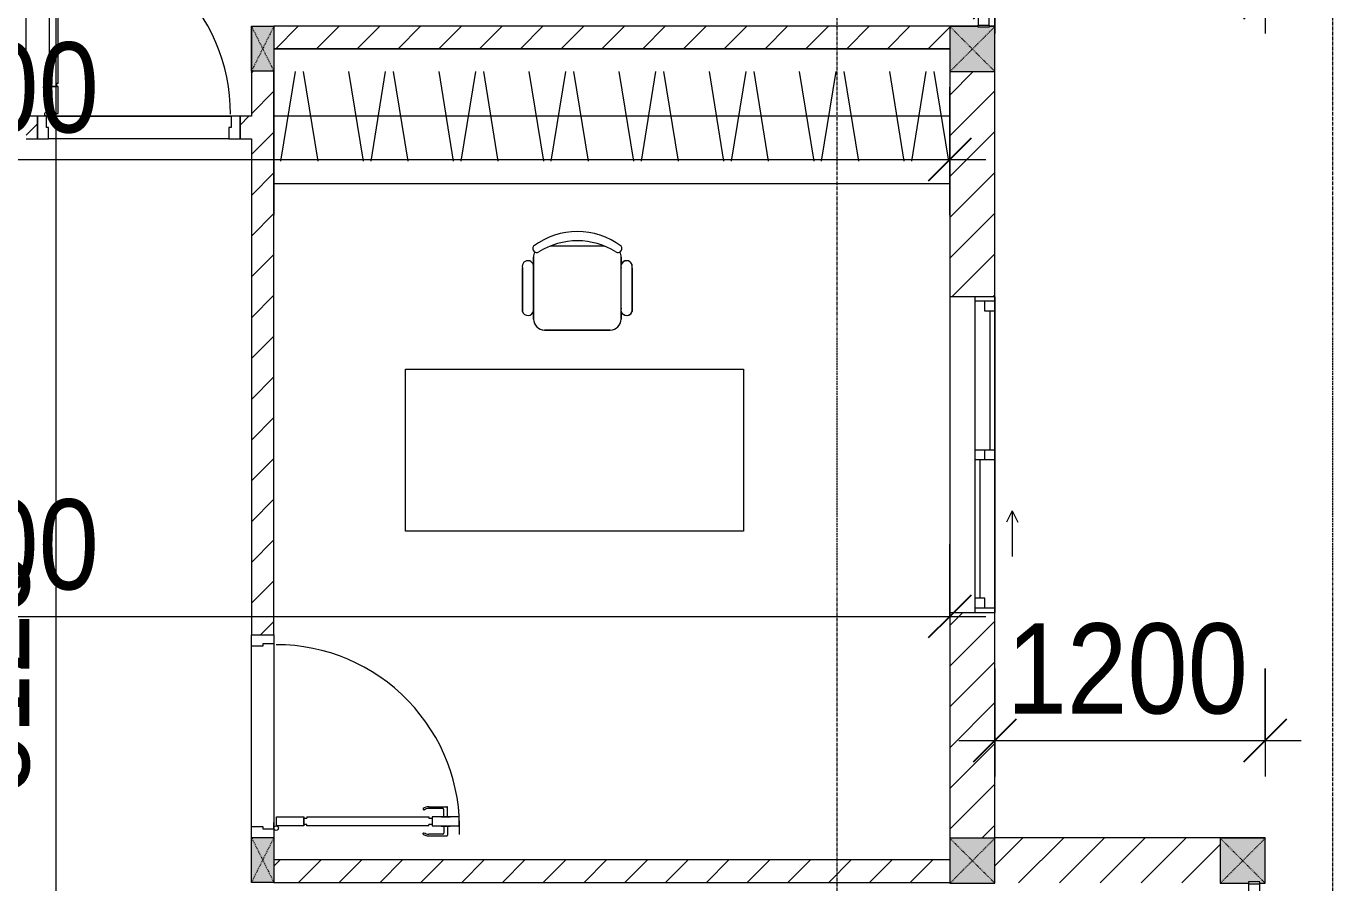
# Model space of a CAD drawing. Header units: millimetres. Extents: x 1591 to 239055, y -15958 to 83255.
# Drawn here: x 145032 to 150832, y 56635 to 60437 of the extents above; entities that cross this region are included whole.
import ezdxf

# ---------------------------------------------------------------- set-up
doc = ezdxf.new("R2010")
doc.units = ezdxf.units.MM
doc.linetypes.add('Dash', pattern=[6, 3, -3])
doc.linetypes.add('Grid Line', pattern=[22.225, 12.7, -3.175, 3.175, -3.175])
for name, color, linetype, lineweight in [('0-1', 250, 'Continuous', 5), ('A-ANNO-DIMS', 211, 'Continuous', 9), ('A-ANNO-DIMS-160', 211, 'Continuous', 9), ('A-DETL-GENF-1', 9, 'Continuous', 9), ('A-DOOR-1', 254, 'Continuous', 9), ('A-DOOR-2', 9, 'Continuous', 9), ('A-FLOR-1', 7, 'Continuous', 9), ('A-FLOR-2', 9, 'Continuous', 9), ('A-FLOR-HRAL', 11, 'Continuous', 9), ('A-FLOR-HRAL-1', 254, 'Continuous', 9), ('A-FLOR-HRAL-2', 9, 'Continuous', 9), ('A-GLAZ', 151, 'Continuous', 9), ('A-WALL-1', 253, 'Continuous', 18), ('A-WALL-2', 9, 'Continuous', 9), ('A-WALL-3', 113, 'Continuous', 18), ('A-WALL-PATT-1', 10, 'Continuous', 9), ('A-WALL-PATT-2', 111, 'Continuous', 9), ('I-FURN', 30, 'Continuous', 9), ('I-FURN-1', 254, 'Continuous', 9), ('M-EQPM', 50, 'Continuous', 9), ('S-COLS', 52, 'Continuous', 9), ('S-COLS-3', 254, 'Continuous', 9), ('S-COLS-4', 253, 'Continuous', 18), ('S-COLS-5', 52, 'Continuous', 18), ('S-COLS-HDLN', 52, 'Dash', 9), ('S-COLS-HDLN-1', 9, 'Dash', 9), ('S-GRID-1', 1, 'Grid Line', 9)]:
    doc.layers.add(name, color=color, linetype=linetype, lineweight=lineweight)
doc.styles.add('UTM Avo', font='UTM Avo.ttf', dxfattribs={"width": 0.9, "height": 400})
doc.dimstyles.new('1_Dim_chi_tiet_2_5', dxfattribs={"dimscale": 304.8, "dimtxt": 399.720379, "dimasz": 0.629921, "dimexe": 0.524934, "dimexo": 0.0625, "dimgap": 0.052493, "dimtad": 1, "dimdec": 0, "dimrnd": 5, "dimzin": 0, "dimdsep": 46, "dimtxsty": 'UTM Avo', "dimblk1": 'OBLIQUE', "dimblk2": 'OBLIQUE', "dimsah": 1, "dimcen": 0.09, "dimdle": 0.524934, "dimazin": 0, "dimtfac": 1, "dimtdec": 4, "dimtix": 1, "dimtmove": 0, "dimatfit": 3, "dimfxl": 1.049869, "dimfxlon": 1, "dimtvp": 1, "dimtolj": 1, "dimtzin": 0, "dimarcsym": 2})
doc.dimstyles.new('1_Dim_chi_tiet_2_5_1', dxfattribs={"dimscale": 304.8, "dimtxt": 399.720379, "dimasz": 0.629921, "dimexe": 0.524934, "dimexo": 0.0625, "dimgap": 0.052493, "dimtad": 1, "dimdec": 0, "dimrnd": 5, "dimzin": 0, "dimdsep": 46, "dimtxsty": 'UTM Avo', "dimblk1": 'OBLIQUE', "dimblk2": 'OBLIQUE', "dimsah": 1, "dimcen": 0.09, "dimdle": 0.524934, "dimazin": 0, "dimtfac": 1, "dimtdec": 4, "dimtix": 1, "dimtmove": 0, "dimatfit": 3, "dimfxl": 1.049869, "dimfxlon": 1, "dimtvp": 1, "dimtolj": 1, "dimtzin": 0, "dimarcsym": 2})
pattern_1 = [(45, (0, 0), (-90.50967, 90.50967), [])]
pattern_2 = [(45, (95879.7, 0), (-90.50967, 90.50967), [])]

# ---------------------------------------------------------------- blocks, each defined once
blk = doc.blocks.new('NCV_TKTC_KET CAU_rvt-1-TKCS_MB TẦNG 6-8')
at = {"layer": 'A-FLOR-1'}
for p, q in [((49152.9, 60038.1), (49152.9, 61635.3)), ((53452.6, 60436.9), (53452.6, 61511.9)), ((50152.5, 60436.9), (50152.5, 60038.1)), ((53377.6, 60436.9), (53252.6, 60436.9)), ((53452.6, 60436.9), (53427.6, 60436.9)), ((53452.6, 56835.3), (53452.6, 60436.9)), ((50152.5, 60038.1), (49152.9, 60038.1))]:
    blk.add_line(p, q, dxfattribs=at)
blk = doc.blocks.new('DOOR_CW_01 CANH MO-PANEL KINH - DIW_01-900x2200-CỬA GỖ VÂN LAMINATE-V26-TKCS_MB TẦNG 6-8')
at = {"layer": 'A-DETL-GENF-1'}
for p, q in [((-397, -182), (-397, -62)), ((-397, -62), (-357, -62)), ((-357, -62), (-357, -182)), ((-357, -182), (-397, -182)), ((-397, -196), (-391, -196)), ((-397, -738), (-397, -196)), ((-391, -196), (-391, -182)), ((-391, -182), (-363, -182)), ((-363, -182), (-363, -196)), ((-357, -196), (-363, -196)), ((-357, -196), (-357, -738)), ((-442, -737), (-442, -816.5)), ((-434, -799.5), (-434, -737)), ((-433.9, -711.2), (-427.3, -715.8)), ((-397, -738), (-391, -738)), ((-357, -752), (-397, -752)), ((-397, -752), (-397, -872)), ((-391, -752), (-391, -738)), ((-363, -752), (-391, -752)), ((-357, -738), (-363, -738)), ((-363, -738), (-363, -752)), ((-357, -872), (-357, -752)), ((-320.1, -711.2), (-326.7, -715.8)), ((-320, -799.5), (-320, -737)), ((-312, -737), (-312, -816.5)), ((-399, -803.5), (-430, -803.5)), ((-399, -792.2), (-399, -831.8)), ((-397, -792.2), (-399, -792.2)), ((-397, -792.2), (-397, -831.8)), ((-357, -792.2), (-357, -831.8)), ((-357, -792.2), (-355, -792.2)), ((-355, -792.2), (-355, -831.8)), ((-355, -803.5), (-324, -803.5)), ((-399, -820.5), (-438, -820.5)), ((-399, -831.8), (-397, -831.8)), ((-355, -831.8), (-357, -831.8)), ((-355, -820.5), (-316, -820.5)), ((-397, -872), (-357, -872))]:
    blk.add_line(p, q, dxfattribs=at)
blk.add_circle((-407, -60), 10, dxfattribs=at)
for centre, radius, start, end in [((-407, -60), 814, 268, 0), ((-397, -737), 45, 145, 180), ((-397, -737), 37, 145, 180), ((-357, -737), 37, 0, 35), ((-357, -737), 45, 360, 35), ((-430, -799.5), 4, 180, 270), ((-324, -799.5), 4, 270, 0), ((-438, -816.5), 4, 180, 270), ((-316, -816.5), 4, 270, 0)]:
    blk.add_arc(centre, radius, start, end, dxfattribs=at)
at = {"layer": 'A-DOOR-2'}
for p, q in [((-448.4, 50), (-400, 50)), ((-400, 50), (-400, 0)), ((400, 0), (400, 50)), ((400, 50), (450, 50)), ((450, 50), (450, -50)), ((-410, -50), (-448.4, -50)), ((-410, 0), (-410, -50)), ((-400, 0), (-410, 0)), ((-407, -50), (-382, -50)), ((410, 0), (400, 0)), ((410, -50), (410, 0)), ((450, -50), (410, -50))]:
    blk.add_line(p, q, dxfattribs=at)
blk = doc.blocks.new('TU DO LV A - TU DO LV A-V39-TKCS_MB TẦNG 6-8')
at = {"layer": 'I-FURN'}
for p, q in [((0, 0), (3000, 0)), ((4.3, -101), (68.9, -499)), ((169, -101), (104.4, -499)), ((202.5, -101), (267.1, -499)), ((404.3, -101), (468.9, -499)), ((569, -101), (504.4, -499)), ((602.5, -101), (667.1, -499)), ((804.3, -101), (868.9, -499)), ((969, -101), (904.4, -499)), ((1002.5, -101), (1067.1, -499)), ((1204.3, -101), (1268.9, -499)), ((1369, -101), (1304.4, -499)), ((1402.5, -101), (1467.1, -499)), ((1604.3, -101), (1668.9, -499)), ((1769, -101), (1704.4, -499)), ((1802.5, -101), (1867.1, -499)), ((2004.3, -101), (2068.9, -499)), ((2169, -101), (2104.4, -499)), ((2202.5, -101), (2267.1, -499)), ((2404.3, -101), (2468.9, -499)), ((2569, -101), (2504.4, -499)), ((2602.5, -101), (2667.1, -499)), ((2804.3, -101), (2868.9, -499)), ((2969, -101), (2904.4, -499)), ((0, -300), (3000, -300))]:
    blk.add_line(p, q, dxfattribs=at)
at = {"layer": 'I-FURN-1'}
blk.add_line((0, 0), (3000, 0), dxfattribs=at)
blk = doc.blocks.new('BAN LV A - BAN LV A_dwg_ban hoc2-348006-TKCS_MB TẦNG 6-8')
at = {"layer": 'I-FURN'}
for p, q in [((145.8, 437.4), (-145.8, 437.4)), ((-243, 354.4), (-243, 162)), ((-194.4, 388.8), (-194.4, 113.4)), ((194.4, 113.4), (194.4, 388.8)), ((194.4, 351.4), (194.4, 150.8)), ((243.7, 162), (243.7, 354.4)), ((-120.5, 64.8), (120.5, 64.8))]:
    blk.add_line(p, q, dxfattribs=at)
at = {"layer": 'I-FURN', "flags": 128}
blk.add_lwpolyline([(-737.8, 610.5), (-737.8, 1330.5), (-154.9, 1330.5), (762.2, 1330.5), (762.2, 610.5)], close=True, dxfattribs=at)
at = {"layer": 'I-FURN'}
for centre, radius, start, end in [((-145.8, 388.8), 48.6, 90, 180), ((145.8, 388.8), 48.6, 360, 90), ((-218.7, 347.3), 25.3, 343.7398, 163.7398), ((219.4, 347.3), 25.3, 16.2602, 170.70537), ((-218.7, 154.9), 25.3, 163.7398, 16.2602), ((219.4, 154.9), 25.3, 189.29463, 16.2602), ((-180.2, 75.4), 17.8, 57.97259, 216.69006), ((-145.8, 113.4), 48.6, 180, 207.58444), ((0, 324), 324, 233.1301, 306.8699), ((0, 359.3), 318.2, 237.57575, 302.42425), ((180.2, 75.4), 17.8, 323.30994, 122.02741), ((145.8, 113.4), 48.6, 332.41556, 0)]:
    blk.add_arc(centre, radius, start, end, dxfattribs=at)
blk = doc.blocks.new('BAN LV A - BAN LV A_dwg-348005-TKCS_MB TẦNG 6-8')
at = {"extrusion": (0, 0, -1), "zscale": -1, "rotation": 180}
blk.add_blockref('BAN LV A - BAN LV A_dwg_ban hoc2-348006-TKCS_MB TẦNG 6-8', (-729, 1383.7), dxfattribs=at)
blk = doc.blocks.new('BAN LV A - BAN LV A-401069-TKCS_MB TẦNG 6-8')
at = {"layer": 'I-FURN-1'}
for p, q in [((-8.8, -53.2), (1491.2, -53.2)), ((-8.8, -773.2), (-8.8, -53.2)), ((1491.2, -53.2), (1491.2, -773.2)), ((1491.2, -773.2), (-8.8, -773.2)), ((583.2, -946.3), (874.8, -946.3)), ((486, -1221.7), (486, -1029.3)), ((534.6, -1029.3), (534.6, -994.9)), ((923.4, -994.9), (923.4, -1032.3)), ((972.7, -1029.3), (972.7, -1221.7)), ((534.6, -1270.3), (534.6, -1235.9)), ((923.4, -1232.9), (923.4, -1270.3))]:
    blk.add_line(p, q, dxfattribs=at)
for centre, radius, start, end in [((583.2, -994.9), 48.6, 90, 180), ((874.8, -994.9), 48.6, 0, 90), ((510.3, -1036.4), 25.3, 16.2602, 163.7398), ((948.4, -1036.4), 25.3, 16.2602, 170.70537), ((510.3, -1228.8), 25.3, 163.7398, 343.7398), ((583.2, -1270.3), 48.6, 180, 207.58444), ((874.8, -1270.3), 48.6, 332.41556, 0), ((948.4, -1228.8), 25.3, 189.29463, 16.2602), ((548.9, -1308.3), 17.8, 119.40397, 216.69006), ((729, -1059.7), 324, 233.1301, 306.8699), ((909.2, -1308.3), 17.8, 323.30994, 60.59603)]:
    blk.add_arc(centre, radius, start, end, dxfattribs=at)
at = {"extrusion": (0, 0, -1), "zscale": -1, "rotation": 180}
blk.add_blockref('BAN LV A - BAN LV A_dwg-348005-TKCS_MB TẦNG 6-8', (0, 0), dxfattribs=at)
blk = doc.blocks.new('Railing - 50 x 10mm-901205-TKCS_MB TẦNG 6-8')
at = {"layer": 'A-FLOR-HRAL-2'}
for p, q in [((25, 5), (-25, 5)), ((-25, 5), (-25, -5)), ((25, -5), (25, 5)), ((-25, -5), (25, -5))]:
    blk.add_line(p, q, dxfattribs=at)
blk = doc.blocks.new('Railing - Railing-883275-TKCS_MB TẦNG 6-8')
at = {"layer": 'A-FLOR-HRAL-2'}
for p, q in [((30469.2, 52296.2), (30469.2, 51181.2)), ((30519.2, 51181.2), (30519.2, 52296.2))]:
    blk.add_line(p, q, dxfattribs=at)
at = {"extrusion": (0, 0, -1), "zscale": -1}
for p in [(-30494.2, 52301.2), (-30494.2, 51176.2)]:
    blk.add_blockref('Railing - 50 x 10mm-901205-TKCS_MB TẦNG 6-8', p, dxfattribs=at)
blk = doc.blocks.new('G1_SOF - BO TRU - 100x200-746114-TKCS_MB TẦNG 6-8')
at = {"layer": 'S-COLS'}
blk.add_hatch(color=256, dxfattribs=at).paths.add_polyline_path([(50, -100), (50, 100), (-50, 100), (-50, -100)])
at = {"layer": 'S-COLS-4'}
for p, q in [((-50, 100), (50, 100)), ((-50, -100), (-50, 100)), ((50, 100), (50, -100)), ((50, -100), (-50, -100))]:
    blk.add_line(p, q, dxfattribs=at)
at = {"layer": 'S-COLS-HDLN-1'}
for p, q in [((50, -100), (-50, 100)), ((-50, -100), (50, 100))]:
    blk.add_line(p, q, dxfattribs=at)
blk = doc.blocks.new('DOOR_CW_01 CANH MO-PANEL KINH - DIG_01-900x2200-CỬA NHÔM KÍNH-901226-TKCS_MB TẦNG 6-8')
at = {"layer": 'A-DETL-GENF-1'}
for p, q in [((-397, 872), (-357, 872)), ((-397, 752), (-397, 872)), ((-357, 872), (-357, 752)), ((-442, 737), (-442, 816.5)), ((-399, 820.5), (-438, 820.5)), ((-399, 831.8), (-397, 831.8)), ((-399, 792.2), (-399, 831.8)), ((-397, 792.2), (-397, 831.8)), ((-357, 792.2), (-357, 831.8)), ((-355, 831.8), (-357, 831.8)), ((-355, 792.2), (-355, 831.8)), ((-355, 820.5), (-316, 820.5)), ((-312, 737), (-312, 816.5)), ((-434, 799.5), (-434, 737)), ((-399, 803.5), (-430, 803.5)), ((-397, 792.2), (-399, 792.2)), ((-357, 792.2), (-355, 792.2)), ((-355, 803.5), (-324, 803.5)), ((-320, 799.5), (-320, 737)), ((-433.9, 711.2), (-427.3, 715.8)), ((-357, 752), (-397, 752)), ((-397, 738), (-391, 738)), ((-397, 738), (-397, 196)), ((-363, 752), (-391, 752)), ((-391, 752), (-391, 738)), ((-363, 738), (-363, 752)), ((-357, 738), (-363, 738)), ((-357, 196), (-357, 738)), ((-320.1, 711.2), (-326.7, 715.8)), ((-397, 196), (-391, 196)), ((-357, 182), (-397, 182)), ((-397, 182), (-397, 62)), ((-391, 196), (-391, 182)), ((-391, 182), (-363, 182)), ((-357, 196), (-363, 196)), ((-363, 182), (-363, 196)), ((-357, 62), (-357, 182)), ((-397, 62), (-357, 62))]:
    blk.add_line(p, q, dxfattribs=at)
blk.add_circle((-407, 60), 10, dxfattribs=at)
for centre, radius, start, end in [((-407, 60), 814, 360, 92), ((-438, 816.5), 4, 90, 180), ((-316, 816.5), 4, 0, 90), ((-430, 799.5), 4, 90, 180), ((-324, 799.5), 4, 360, 90), ((-397, 737), 45, 180, 215), ((-397, 737), 37, 180, 215), ((-357, 737), 37, 325, 0), ((-357, 737), 45, 325, 0)]:
    blk.add_arc(centre, radius, start, end, dxfattribs=at)
at = {"layer": 'A-DOOR-2'}
for p, q in [((-410, 50), (-450, 50)), ((-450, 50), (-450, -50)), ((-410, 0), (-410, 50)), ((-400, 0), (-410, 0)), ((-407, 50), (-382, 50)), ((-400, -50), (-400, 0)), ((410, 0), (400, 0)), ((400, 0), (400, -50)), ((450, 50), (410, 50)), ((410, 50), (410, 0)), ((450, -50), (450, 50)), ((-450, -50), (-400, -50)), ((400, -50), (450, -50))]:
    blk.add_line(p, q, dxfattribs=at)
blk = doc.blocks.new('NCV_TKTC_TANG 6 - 8_rvt-2-TKCS_MB TẦNG 6-8')
at = {"layer": 'A-WALL-PATT-1'}
h = blk.add_hatch(dxfattribs=at)
h.set_pattern_fill('FP_1', color=256, style=0, pattern_type=2)
h.set_pattern_definition(pattern_1)
h.paths.add_polyline_path([(50252.6, 60336.9), (53252.6, 60336.9), (53252.6, 60436.9), (50252.6, 60436.9)])
h = blk.add_hatch(dxfattribs=at)
h.set_pattern_fill('FP_1', color=256, style=0, pattern_type=2)
h.set_pattern_definition(pattern_1)
h.paths.add_polyline_path([(50152.6, 57735.3), (50252.6, 57735.3), (50252.6, 60236.9), (50152.6, 60236.9), (50152.6, 59598.1)])
h = blk.add_hatch(dxfattribs=at)
h.set_pattern_fill('FP_1', color=256, style=0, pattern_type=2)
h.set_pattern_definition(pattern_1)
h.paths.add_polyline_path([(49152.6, 59936.9), (49202.6, 59936.9), (49202.6, 60036.9), (49152.6, 60036.9)])
h.paths.add_polyline_path([(50102.6, 59936.9), (50152.6, 59936.9), (50152.6, 60036.9), (50102.6, 60036.9)])
h = blk.add_hatch(dxfattribs=at)
h.set_pattern_fill('FP_1', color=256, style=0, pattern_type=2)
h.set_pattern_definition(pattern_1)
h.paths.add_polyline_path([(50252.6, 56636.9), (53252.6, 56636.9), (53252.6, 56736.9), (50252.6, 56736.9)])
at = {"layer": 'A-FLOR-2'}
for p, q in [((50252.6, 60336.9), (50252.6, 60236.9)), ((53252.6, 60336.9), (50252.6, 60336.9)), ((50252.6, 60236.9), (50252.6, 59736.9)), ((53252.6, 59736.9), (53252.6, 60127.2)), ((50052.6, 59936.9), (49252.6, 59936.9)), ((50252.6, 59736.9), (50252.6, 59598.1)), ((53252.6, 59598.1), (53252.6, 59736.9)), ((50152.6, 56885.3), (50152.6, 57685.3)), ((50252.6, 57695.3), (50252.6, 56875.3))]:
    blk.add_line(p, q, dxfattribs=at)
at = {"layer": 'A-WALL-1'}
for p, q in [((53252.6, 60436.9), (50252.6, 60436.9)), ((50252.6, 60336.9), (53252.6, 60336.9)), ((50152.6, 60236.9), (50152.6, 60036.9)), ((50252.6, 57735.3), (50252.6, 60236.9)), ((49202.6, 60036.9), (49152.6, 60036.9)), ((49202.6, 59936.9), (49202.6, 60036.9)), ((50152.6, 60036.9), (50102.6, 60036.9)), ((50102.6, 60036.9), (50102.6, 59936.9)), ((49152.6, 59936.9), (49202.6, 59936.9)), ((50102.6, 59936.9), (50152.6, 59936.9)), ((50152.6, 59936.9), (50152.6, 57735.3)), ((50152.6, 57735.3), (50252.6, 57735.3)), ((53252.6, 56736.9), (50252.6, 56736.9)), ((50252.6, 56636.9), (53252.6, 56636.9))]:
    blk.add_line(p, q, dxfattribs=at)
at = {"layer": 'A-WALL-2'}
for p, q in [((49242.6, 60036.9), (50062.6, 60036.9)), ((50052.6, 59936.9), (49252.6, 59936.9)), ((50152.6, 56885.3), (50152.6, 57685.3)), ((50252.6, 57695.3), (50252.6, 56875.3))]:
    blk.add_line(p, q, dxfattribs=at)
at = {"layer": 'A-DOOR-1'}
blk.add_blockref('DOOR_CW_01 CANH MO-PANEL KINH - DIG_01-900x2200-CỬA NHÔM KÍNH-901226-TKCS_MB TẦNG 6-8', (49652.6, 59986.9), dxfattribs=at)
at = {"layer": 'A-DOOR-1', "rotation": 90.00000000000118}
blk.add_blockref('DOOR_CW_01 CANH MO-PANEL KINH - DIW_01-900x2200-CỬA GỖ VÂN LAMINATE-V26-TKCS_MB TẦNG 6-8', (50202.6, 57285.3), dxfattribs=at)
at = {"layer": 'A-FLOR-HRAL-1'}
blk.add_blockref('Railing - Railing-883275-TKCS_MB TẦNG 6-8', (22908.5, 9260.7), dxfattribs=at)
at = {"layer": 'I-FURN-1', "rotation": 180}
for name, p in [('TU DO LV A - TU DO LV A-V39-TKCS_MB TẦNG 6-8', (53252.6, 59736.9)), ('BAN LV A - BAN LV A-401069-TKCS_MB TẦNG 6-8', (52328.3, 58142.1))]:
    blk.add_blockref(name, p, dxfattribs=at)
at = {"layer": 'S-COLS-3', "rotation": 180}
for p in [(50202.6, 60336.9), (50202.6, 56736.9)]:
    blk.add_blockref('G1_SOF - BO TRU - 100x200-746114-TKCS_MB TẦNG 6-8', p, dxfattribs=at)
blk = doc.blocks.new('G1_SOF - BO TRU - 200x200-V15-TKCS_MB TẦNG 6-8')
at = {"layer": 'S-COLS'}
blk.add_hatch(color=256, dxfattribs=at).paths.add_polyline_path([(100, -100), (100, 100), (-100, 100), (-100, -100), (26, -100), (26, -92.9), (76, -92.9), (76, -100)])
at = {"layer": 'S-COLS-5'}
for p, q in [((100, 100), (-100, 100)), ((-100, 100), (-100, -100)), ((100, -100), (100, 100)), ((-100, -100), (26, -100)), ((76, -100), (100, -100))]:
    blk.add_line(p, q, dxfattribs=at)
at = {"layer": 'S-COLS-HDLN'}
for p, q in [((100, 100), (-100, -100)), ((-100, 100), (100, -100))]:
    blk.add_line(p, q, dxfattribs=at)
blk = doc.blocks.new('G1_SOF - BO TRU - 200x200-V19-TKCS_MB TẦNG 6-8')
at = {"layer": 'S-COLS'}
blk.add_hatch(color=256, dxfattribs=at).paths.add_polyline_path([(75.1, -100), (100, -100), (100, 100), (-100, 100), (-100, -100), (25.1, -100)])
at = {"layer": 'S-COLS-5'}
for p, q in [((25.1, 100), (-100, 100)), ((-100, 100), (-100, -100)), ((100, 100), (75.1, 100)), ((100, -100), (100, 100)), ((-100, -100), (100, -100))]:
    blk.add_line(p, q, dxfattribs=at)
at = {"layer": 'S-COLS-HDLN'}
for p, q in [((100, 100), (-100, -100)), ((-100, 100), (100, -100))]:
    blk.add_line(p, q, dxfattribs=at)
blk = doc.blocks.new('G1_SOF - BO TRU - 200x200-3056268-TKCS_MB TẦNG 6-8')
at = {"layer": 'S-COLS'}
blk.add_hatch(color=256, dxfattribs=at).paths.add_polyline_path([(100, -100), (100, 100), (-100, 100), (-100, -100)])
at = {"layer": 'S-COLS-5'}
for p, q in [((100, 100), (-100, 100)), ((-100, 100), (-100, -100)), ((100, -100), (100, 100)), ((-100, -100), (100, -100))]:
    blk.add_line(p, q, dxfattribs=at)
at = {"layer": 'S-COLS-HDLN'}
for p, q in [((100, 100), (-100, -100)), ((-100, 100), (100, -100))]:
    blk.add_line(p, q, dxfattribs=at)
blk = doc.blocks.new('TKTC_XREF_251221_MB TANG 2-7 - TKTC_XREF_251221_MB TANG 2-7-2039446-TKCS_MB TẦNG 6-8')
at = {"layer": 'M-EQPM'}
blk.add_line((19800.1, 39598.4), (19800.1, 44275), dxfattribs=at)
blk = doc.blocks.new('1_FAMILY RVT - W01-WxH 1400x1400xmm-389822-TKCS_MB TẦNG 6-8')
at = {"layer": 'A-GLAZ'}
for p, q in [((248.4, 172.39), (299.2, 197.79)), ((248.4, 172.39), (299.2, 146.99)), ((248.4, 172.39), (451.6, 172.39)), ((-700, 96.19), (-700, -103.81)), ((700, 96.19), (-700, 96.19)), ((-700, 96.19), (-636.5, 96.19)), ((-680.95, 96.19), (-680.95, 7.29)), ((-636.5, 96.19), (-22.225, 96.19)), ((-636.5, 96.19), (-636.5, 51.74)), ((-636.5, 73.965), (-22.225, 73.965)), ((-22.225, 7.29), (-22.225, 96.19)), ((-22.225, 96.19), (22.225, 96.19)), ((22.225, 96.19), (680.95, 96.19)), ((22.225, 96.19), (22.225, 7.29)), ((680.95, 96.19), (700, 96.19)), ((680.95, 96.19), (680.95, 7.29)), ((700, -103.81), (700, 96.19)), ((-700, 7.29), (-680.95, 7.29)), ((-636.5, 51.74), (-680.95, 51.74)), ((-680.95, 7.29), (-22.225, 7.29)), ((22.225, 51.74), (-22.225, 51.74)), ((-22.225, 7.29), (22.225, 7.29)), ((22.225, 29.515), (636.5, 29.515)), ((22.225, 7.29), (636.5, 7.29)), ((636.5, 51.74), (636.5, 7.29)), ((680.95, 51.74), (636.5, 51.74)), ((636.5, 7.29), (700, 7.29)), ((-700, -103.81), (700, -103.81))]:
    blk.add_line(p, q, dxfattribs=at)
blk = doc.blocks.new('Railing - 50 x 10mm-1251311-TKCS_MB TẦNG 6-8')
at = {"layer": 'A-FLOR-HRAL'}
for p, q in [((25, 5), (-25, 5)), ((-25, 5), (-25, -5)), ((25, -5), (25, 5)), ((-25, -5), (25, -5))]:
    blk.add_line(p, q, dxfattribs=at)
blk = doc.blocks.new('Railing - Railing-3828165-TKCS_MB TẦNG 6-8')
at = {"layer": 'A-FLOR-HRAL'}
for p, q in [((54578.6, 56630.3), (54578.6, 53516.9)), ((54628.6, 53516.9), (54628.6, 56630.3))]:
    blk.add_line(p, q, dxfattribs=at)
for p in [(54603.6, 56635.3), (54603.6, 53511.9)]:
    blk.add_blockref('Railing - 50 x 10mm-1251311-TKCS_MB TẦNG 6-8', p)
blk = doc.blocks.new('DIMBLOCK103-TKCS_MB TẦNG 6-8')
at = {"layer": 'A-ANNO-DIMS-160'}
for p, q in [((140532.3, 58138), (140532.3, 57658)), ((140532.3, 57818), (140532.3, 58138)), ((149132.3, 58138), (149132.3, 57658)), ((149132.3, 57818), (149132.3, 58138)), ((140372.3, 57818), (149292.3, 57818))]:
    blk.add_line(p, q, dxfattribs=at)
at = {"layer": 'A-ANNO-DIMS-160', "lineweight": 25}
for p, q in [((140532.3, 57818), (140628.3, 57914)), ((149132.3, 57818), (149228.3, 57914)), ((140532.3, 57818), (140436.3, 57722)), ((149132.3, 57818), (149036.3, 57722))]:
    blk.add_line(p, q, dxfattribs=at)
at = {"layer": 'A-ANNO-DIMS-160', "color": 0, "insert": (144284.5, 58337.6), "char_height": 400, "width": 1314.636, "attachment_point": 1, "line_spacing_factor": 1.110334, "style": 'UTM Avo'}
blk.add_mtext('8600', dxfattribs=at)
blk = doc.blocks.new('_Oblique')
at = {"color": 0, "linetype": 'ByBlock', "lineweight": -2}
blk.add_line((-0.5, -0.5), (0.5, 0.5), dxfattribs=at)
blk = doc.blocks.new('DIMBLOCK299-TKCS_MB TẦNG 6-8')
at = {"layer": 'A-ANNO-DIMS-160'}
for p, q in [((149332.3, 60884.8), (149332.3, 60404.8)), ((149332.3, 60564.8), (149332.3, 60884.8)), ((150532.3, 60884.8), (150532.3, 60404.8)), ((150532.3, 60564.8), (150532.3, 60884.8)), ((149172.3, 60564.8), (150692.3, 60564.8))]:
    blk.add_line(p, q, dxfattribs=at)
at = {"layer": 'A-ANNO-DIMS-160', "lineweight": 25}
for p, q in [((149332.3, 60564.8), (149428.3, 60660.8)), ((150532.3, 60564.8), (150628.3, 60660.8)), ((149332.3, 60564.8), (149236.3, 60468.8)), ((150532.3, 60564.8), (150436.3, 60468.8))]:
    blk.add_line(p, q, dxfattribs=at)
at = {"layer": 'A-ANNO-DIMS-160', "color": 0, "insert": (149384.5, 61084.5), "char_height": 400, "width": 1314.636, "attachment_point": 1, "line_spacing_factor": 1.110334, "style": 'UTM Avo'}
blk.add_mtext('1200', dxfattribs=at)
blk = doc.blocks.new('DIMBLOCK300-TKCS_MB TẦNG 6-8')
at = {"layer": 'A-ANNO-DIMS-160'}
for p, q in [((149332.3, 57587.2), (149332.3, 57107.2)), ((149332.3, 57267.2), (149332.3, 57587.2)), ((150532.3, 57587.2), (150532.3, 57107.2)), ((150532.3, 57267.2), (150532.3, 57587.2)), ((149172.3, 57267.2), (150692.3, 57267.2))]:
    blk.add_line(p, q, dxfattribs=at)
at = {"layer": 'A-ANNO-DIMS-160', "lineweight": 25}
for p, q in [((149332.3, 57267.2), (149428.3, 57363.2)), ((150532.3, 57267.2), (150628.3, 57363.2)), ((149332.3, 57267.2), (149236.3, 57171.2)), ((150532.3, 57267.2), (150436.3, 57171.2))]:
    blk.add_line(p, q, dxfattribs=at)
at = {"layer": 'A-ANNO-DIMS-160', "color": 0, "insert": (149384.5, 57786.8), "char_height": 400, "width": 1314.636, "attachment_point": 1, "line_spacing_factor": 1.110334, "style": 'UTM Avo'}
blk.add_mtext('1200', dxfattribs=at)
blk = doc.blocks.new('DIMBLOCK325-TKCS_MB TẦNG 6-8')
at = {"layer": 'A-ANNO-DIMS-160'}
for p, q in [((145165.5, 53351.9), (145165.5, 61796.9)), ((144845.5, 61636.9), (145325.5, 61636.9)), ((145165.5, 61636.9), (144845.5, 61636.9)), ((144845.5, 53511.9), (145325.5, 53511.9)), ((145165.5, 53511.9), (144845.5, 53511.9))]:
    blk.add_line(p, q, dxfattribs=at)
at = {"layer": 'A-ANNO-DIMS-160', "lineweight": 25}
for p, q in [((145165.5, 61636.9), (145069.5, 61732.9)), ((145165.5, 61636.9), (145261.5, 61540.9)), ((145165.5, 53511.9), (145069.5, 53607.9)), ((145165.5, 53511.9), (145261.5, 53415.9))]:
    blk.add_line(p, q, dxfattribs=at)
at = {"layer": 'A-ANNO-DIMS-160', "color": 0, "insert": (144645.9, 57026.7), "char_height": 400, "width": 1314.636, "attachment_point": 1, "rotation": 90, "line_spacing_factor": 1.110334, "style": 'UTM Avo'}
blk.add_mtext('8125', dxfattribs=at)
blk = doc.blocks.new('DIMBLOCK326-TKCS_MB TẦNG 6-8')
at = {"layer": 'A-ANNO-DIMS-160'}
for p, q in [((140532.3, 60165.9), (140532.3, 59685.9)), ((140532.3, 59845.9), (140532.3, 60165.9)), ((149132.3, 60165.9), (149132.3, 59685.9)), ((149132.3, 59845.9), (149132.3, 60165.9)), ((140372.3, 59845.9), (149292.3, 59845.9))]:
    blk.add_line(p, q, dxfattribs=at)
at = {"layer": 'A-ANNO-DIMS-160', "lineweight": 25}
for p, q in [((140532.3, 59845.9), (140628.3, 59941.9)), ((149132.3, 59845.9), (149228.3, 59941.9)), ((140532.3, 59845.9), (140436.3, 59749.9)), ((149132.3, 59845.9), (149036.3, 59749.9))]:
    blk.add_line(p, q, dxfattribs=at)
at = {"layer": 'A-ANNO-DIMS-160', "color": 0, "insert": (144284.5, 60365.5), "char_height": 400, "width": 1314.636, "attachment_point": 1, "line_spacing_factor": 1.110334, "style": 'UTM Avo'}
blk.add_mtext('8600', dxfattribs=at)

msp = doc.modelspace()

# ---------------------------------------------------------------- hatches: boundary and pattern name
at = {"layer": 'A-WALL-PATT-2'}
h = msp.add_hatch(dxfattribs=at)
h.set_pattern_fill('FP_1', color=256, style=0, pattern_type=2)
h.set_pattern_definition(pattern_2)
h.paths.add_polyline_path([(149332.3, 56833.3), (149332.3, 57835.3), (149132.3, 57835.3), (149132.3, 56833.3), (149330.2, 56833.3)])
h.paths.add_polyline_path([(149132.3, 59235.3), (149332.3, 59235.3), (149332.3, 60235.3), (149132.3, 60235.3), (149132.3, 59598.1)])
h = msp.add_hatch(dxfattribs=at)
h.set_pattern_fill('FP_1', color=256, style=0, pattern_type=2)
h.set_pattern_definition(pattern_2)
h.paths.add_polyline_path([(149332.3, 56635.3), (150332.3, 56635.3), (150332.3, 56833.3), (150532.3, 56833.3), (150532.3, 56835.3), (149332.3, 56835.3), (149332.3, 56833.3)])

# ---------------------------------------------------------------- linework, layer by layer
at = {"layer": 'A-WALL-3'}
for p, q in [((149132.3, 60235.3), (149132.3, 59235.3)), ((149332.3, 59235.3), (149332.3, 60235.3)), ((149132.3, 57835.3), (149132.3, 56833.3)), ((149332.3, 56835.3), (149332.3, 57835.3)), ((150532.3, 56835.3), (149332.3, 56835.3)), ((150532.3, 56833.3), (150532.3, 56835.3))]:
    msp.add_line(p, q, dxfattribs=at)
at = {"layer": 'S-GRID-1'}
for p, q in [((148632.3, 19149.4), (148632.3, 77012.5)), ((150832.3, 19149.4), (150832.3, 77012.5))]:
    msp.add_line(p, q, dxfattribs=at)

# ---------------------------------------------------------------- block references
at = {"layer": '0-1'}
for name in ['NCV_TKTC_KET CAU_rvt-1-TKCS_MB TẦNG 6-8', 'NCV_TKTC_TANG 6 - 8_rvt-2-TKCS_MB TẦNG 6-8']:
    msp.add_blockref(name, (95879.7, 0), dxfattribs=at)
at = {"layer": 'A-FLOR-HRAL'}
msp.add_blockref('Railing - Railing-3828165-TKCS_MB TẦNG 6-8', (95879.7, 0), dxfattribs=at)
at = {"layer": 'A-GLAZ', "rotation": 269.9999999999998}
msp.add_blockref('1_FAMILY RVT - W01-WxH 1400x1400xmm-389822-TKCS_MB TẦNG 6-8', (149236.1, 58535.3), dxfattribs=at)
at = {"layer": 'M-EQPM'}
msp.add_blockref('TKTC_XREF_251221_MB TANG 2-7 - TKTC_XREF_251221_MB TANG 2-7-2039446-TKCS_MB TẦNG 6-8', (129532.3, 17236.9), dxfattribs=at)
at = {"layer": 'S-COLS'}
for name, p in [('G1_SOF - BO TRU - 200x200-V19-TKCS_MB TẦNG 6-8', (149232.3, 60335.3)), ('G1_SOF - BO TRU - 200x200-3056268-TKCS_MB TẦNG 6-8', (149232.3, 56733.3)), ('G1_SOF - BO TRU - 200x200-V15-TKCS_MB TẦNG 6-8', (150432.3, 56733.3))]:
    msp.add_blockref(name, p, dxfattribs=at)

# ---------------------------------------------------------------- dimensions: what is measured, and where the dimension line sits
at = {"layer": 'A-ANNO-DIMS'}
dim = msp.add_linear_dim(base=(145165.5, 61636.9), p1=(144845.5, 53511.9), p2=(144845.5, 61636.9), angle=90, dimstyle='1_Dim_chi_tiet_2_5_1', override={"dimpost": '<>', "dimfxl": 8125}, dxfattribs=at)
dim.commit()
dim.dimension.update_dxf_attribs({"geometry": 'DIMBLOCK325-TKCS_MB TẦNG 6-8', "text_midpoint": (144942.5, 57574.4)})
for base, p1, p2, dimstyle, override, picture, middle in [((150532.3, 60564.8), (149332.3, 60884.8), (150532.3, 60884.8), '1_Dim_chi_tiet_2_5_1', {"dimpost": '<>', "dimfxl": 1200}, 'DIMBLOCK299-TKCS_MB TẦNG 6-8', (149932.3, 60787.8)), ((149132.3, 59845.9), (140532.3, 60165.9), (149132.3, 60165.9), '1_Dim_chi_tiet_2_5_1', {"dimpost": '<>', "dimfxl": 8600}, 'DIMBLOCK326-TKCS_MB TẦNG 6-8', (144832.3, 60068.9)), ((149132.3, 57818), (140532.3, 58138), (149132.3, 58138), '1_Dim_chi_tiet_2_5', {"dimpost": '<>', "dimfxl": 8600}, 'DIMBLOCK103-TKCS_MB TẦNG 6-8', (144832.3, 58041)), ((150532.3, 57267.2), (149332.3, 57587.2), (150532.3, 57587.2), '1_Dim_chi_tiet_2_5_1', {"dimpost": '<>', "dimfxl": 1200}, 'DIMBLOCK300-TKCS_MB TẦNG 6-8', (149932.3, 57490.2))]:
    dim = msp.add_linear_dim(base=base, p1=p1, p2=p2, dimstyle=dimstyle, override=override, dxfattribs=at)
    dim.commit()
    dim.dimension.update_dxf_attribs({"geometry": picture, "text_midpoint": middle})

doc.saveas('drawing.dxf')
